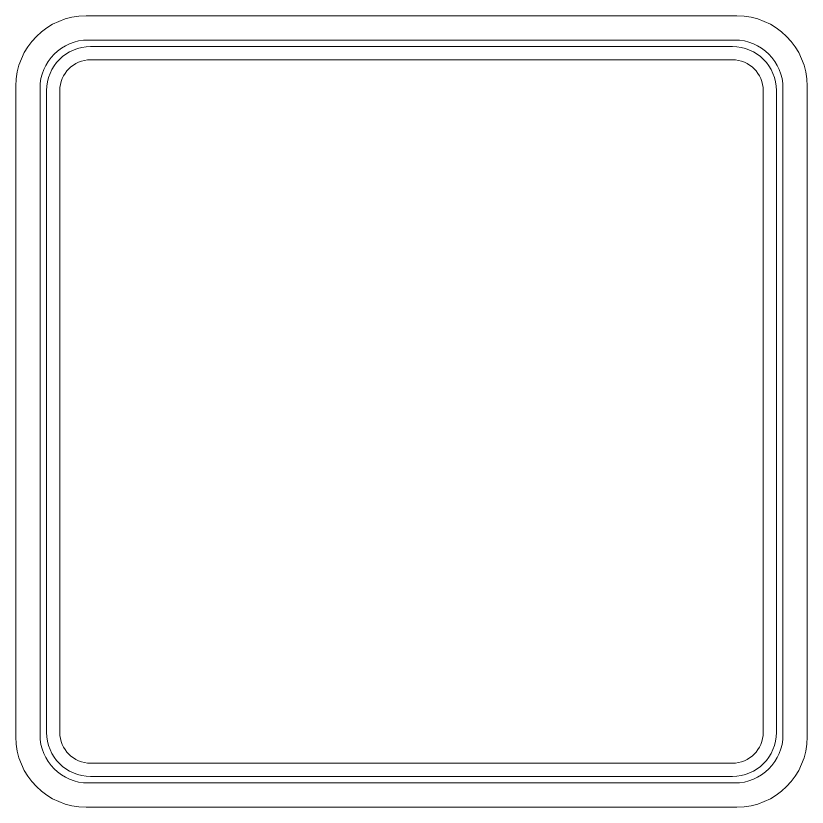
# Model space of a CAD drawing. Header units: millimetres. Extents: x 55 to 145, y -95 to -5.
import ezdxf

# ---------------------------------------------------------------- set-up
doc = ezdxf.new("R2010")
doc.units = ezdxf.units.MM
doc.header["$MEASUREMENT"] = 0
doc.layers.add('Layer 1', color=7, linetype='Continuous')

msp = doc.modelspace()

# ---------------------------------------------------------------- linework, layer by layer
at = {"layer": 'Layer 1', "color": 7, "lineweight": 9, "true_color": 0xffffff}
for points in [[(137.002, -95), (137.002, -95), (62.998, -95), (62.998, -95), (58.581, -95), (55, -91.419), (55, -87.002), (55, -87.002), (55, -12.998), (55, -12.998), (55, -8.581), (58.581, -5), (62.998, -5), (62.998, -5), (137.002, -5), (137.002, -5), (141.419, -5), (145, -8.581), (145, -12.998), (145, -12.998), (145, -87.002), (145, -87.002), (145, -91.419), (141.419, -95), (137.002, -95)], [(136.745, -92.25), (136.745, -92.25), (63.255, -92.25), (63.255, -92.25), (60.214, -92.25), (57.75, -89.786), (57.75, -86.745), (57.75, -86.745), (57.75, -13.255), (57.75, -13.255), (57.75, -10.214), (60.214, -7.75), (63.255, -7.75), (63.255, -7.75), (136.745, -7.75), (136.745, -7.75), (139.786, -7.75), (142.25, -10.214), (142.25, -13.255), (142.25, -13.255), (142.25, -86.745), (142.25, -86.745), (142.25, -89.786), (139.786, -92.25), (136.745, -92.25)], [(136.5, -91.5), (136.5, -91.5), (63.5, -91.5), (63.5, -91.5), (60.738, -91.5), (58.5, -89.262), (58.5, -86.5), (58.5, -86.5), (58.5, -13.5), (58.5, -13.5), (58.5, -10.738), (60.738, -8.5), (63.5, -8.5), (63.5, -8.5), (136.5, -8.5), (136.5, -8.5), (139.262, -8.5), (141.5, -10.738), (141.5, -13.5), (141.5, -13.5), (141.5, -86.5), (141.5, -86.5), (141.5, -89.262), (139.262, -91.5), (136.5, -91.5)], [(136.5, -90), (136.5, -90), (63.5, -90), (63.5, -90), (61.567, -90), (60, -88.433), (60, -86.5), (60, -86.5), (60, -13.5), (60, -13.5), (60, -11.567), (61.567, -10), (63.5, -10), (63.5, -10), (136.5, -10), (136.5, -10), (138.433, -10), (140, -11.567), (140, -13.5), (140, -13.5), (140, -86.5), (140, -86.5), (140, -88.433), (138.433, -90), (136.5, -90)]]:
    msp.add_open_spline(points, degree=3, knots=[0, 0, 0, 0, 1, 1, 1, 2, 2, 2, 3, 3, 3, 4, 4, 4, 5, 5, 5, 6, 6, 6, 7, 7, 7, 8, 8, 8, 8], dxfattribs=at)

doc.saveas('drawing.dxf')
